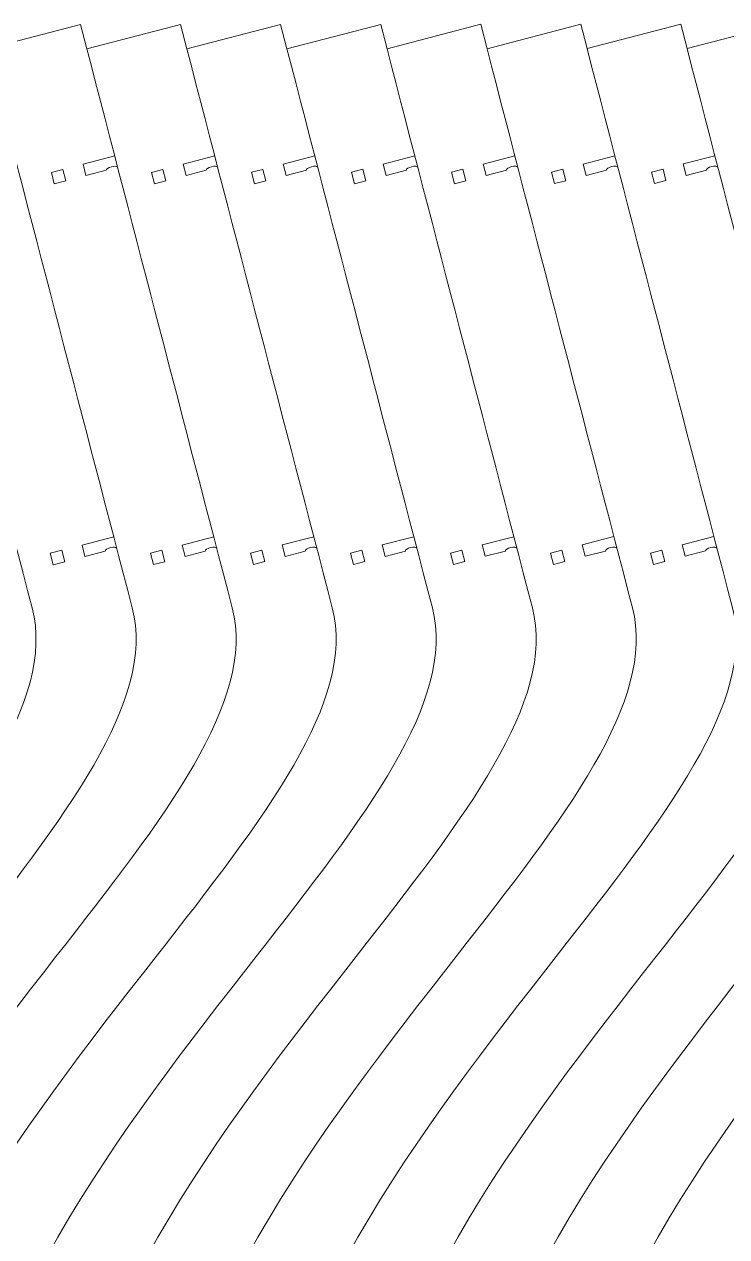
# Model space of a CAD drawing. Header units: millimetres. Extents: x -719 to 719, y -716 to 718.
# Drawn here: x -193.2 to -6.5, y 395.3 to 717.6 of the extents above; entities that cross this region are included whole.
import ezdxf

# ---------------------------------------------------------------- set-up
doc = ezdxf.new("R2010")
doc.units = ezdxf.units.MM
doc.header["$MEASUREMENT"] = 0
doc.layers.add('Layer 1', color=7, linetype='Continuous')

msp = doc.modelspace()

# ---------------------------------------------------------------- linework, layer by layer
at = {"layer": 'Layer 1', "color": 250, "lineweight": 9}
for points in [[(-178.221, 717.5523), (-178.221, 717.5523), (-203.1317, 711.0691), (-203.1317, 711.0691)], [(-176.5428, 711.076), (-176.5428, 711.076), (-178.221, 717.5523), (-178.221, 717.5523)], [(-151.6312, 717.5593), (-151.6312, 717.5593), (-176.5428, 711.076), (-176.5428, 711.076)], [(-149.953, 711.083), (-149.953, 711.083), (-151.6312, 717.5601), (-151.6312, 717.5601)], [(-125.0414, 717.5662), (-125.0414, 717.5662), (-149.953, 711.083), (-149.953, 711.083)], [(-123.3631, 711.0899), (-123.3631, 711.0899), (-125.0414, 717.5671), (-125.0414, 717.5671)], [(-98.4516, 717.5732), (-98.4516, 717.5732), (-123.3631, 711.0899), (-123.3631, 711.0899)], [(-96.7733, 711.0969), (-96.7733, 711.0969), (-98.4524, 717.574), (-98.4524, 717.574)], [(-71.8626, 717.581), (-71.8626, 717.581), (-96.7733, 711.0969), (-96.7733, 711.0969)], [(-70.1835, 711.1039), (-70.1835, 711.1039), (-71.8626, 717.581), (-71.8626, 717.581)], [(-45.2728, 717.588), (-45.2728, 717.588), (-70.1835, 711.1039), (-70.1835, 711.1039)], [(-43.5937, 711.1108), (-43.5937, 711.1108), (-45.2728, 717.588), (-45.2728, 717.588)], [(-18.683, 717.5949), (-18.683, 717.5949), (-43.5937, 711.1108), (-43.5937, 711.1108)], [(-17.0039, 711.1186), (-17.0039, 711.1186), (-18.683, 717.5949), (-18.683, 717.5949)], [(7.9068, 717.6019), (7.9068, 717.6019), (-17.0039, 711.1186), (-17.0039, 711.1186)], [(-176.7777, 677.3827), (-176.7777, 677.3827), (-171.3898, 678.7851), (-171.3898, 678.7851)], [(-150.1879, 677.3905), (-150.1879, 677.3905), (-144.7999, 678.7929), (-144.7999, 678.7929)], [(-123.598, 677.3974), (-123.598, 677.3974), (-118.2101, 678.7999), (-118.2101, 678.7999)], [(-97.0091, 677.4044), (-97.0091, 677.4044), (-91.6203, 678.8068), (-91.6203, 678.8068)], [(-70.4193, 677.4114), (-70.4193, 677.4114), (-65.0305, 678.8138), (-65.0305, 678.8138)], [(-43.8295, 677.4183), (-43.8295, 677.4183), (-38.4407, 678.8208), (-38.4407, 678.8208)], [(-17.2397, 677.4253), (-17.2397, 677.4253), (-11.8509, 678.8286), (-11.8509, 678.8286)], [(-177.0482, 576.1234), (-177.0482, 576.1234), (-171.6595, 577.5258), (-171.6595, 577.5258)], [(-150.4584, 576.1303), (-150.4584, 576.1303), (-145.0696, 577.5328), (-145.0696, 577.5328)], [(-123.8686, 576.1373), (-123.8686, 576.1373), (-118.4807, 577.5397), (-118.4807, 577.5397)], [(-97.2788, 576.1442), (-97.2788, 576.1442), (-91.8909, 577.5467), (-91.8909, 577.5467)], [(-70.689, 576.1512), (-70.689, 576.1512), (-65.3011, 577.5545), (-65.3011, 577.5545)], [(-44.1, 576.159), (-44.1, 576.159), (-38.7113, 577.5615), (-38.7113, 577.5615)], [(-17.5102, 576.166), (-17.5102, 576.166), (-12.1215, 577.5684), (-12.1215, 577.5684)]]:
    msp.add_open_spline(points, degree=3, dxfattribs=at)
for points, knots in [([(-187.5622, 74.765), (-404.1426, 257.1013), (-309.2743, 378.455), (-237.9326, 469.7154), (-237.9326, 469.7154), (-237.9326, 469.7154), (-237.9326, 469.7154), (-237.9326, 469.7154), (-237.9326, 469.7154), (-209.1634, 506.5155), (-184.679, 537.8364), (-191.0761, 562.4156), (-191.0761, 562.4156), (-191.0761, 562.4156), (-191.0761, 562.4156), (-191.0761, 562.4156), (-191.0761, 562.4156), (-203.9765, 611.9595), (-216.8829, 661.5017), (-229.7215, 711.0621)], [0, 0, 0, 0, 0.16666667, 0.16666667, 0.16666667, 0.16666667, 0.33333333, 0.33333333, 0.33333333, 0.33333333, 0.5, 0.5, 0.5, 0.5, 0.66666667, 0.66666667, 0.66666667, 0.66666667, 1, 1, 1, 1]), ([(-160.9724, 74.7719), (-377.5528, 257.1083), (-282.6845, 378.462), (-211.3428, 469.7224), (-211.3428, 469.7224), (-211.3428, 469.7224), (-211.3428, 469.7224), (-211.3428, 469.7224), (-211.3428, 469.7224), (-182.5736, 506.5225), (-158.0892, 537.8434), (-164.4872, 562.4226), (-164.4872, 562.4226), (-164.4872, 562.4226), (-164.4872, 562.4226), (-164.4872, 562.4226), (-164.4872, 562.4226), (-177.3867, 611.9665), (-190.2931, 661.5095), (-203.1317, 711.0691)], [0, 0, 0, 0, 0.16666667, 0.16666667, 0.16666667, 0.16666667, 0.33333333, 0.33333333, 0.33333333, 0.33333333, 0.5, 0.5, 0.5, 0.5, 0.66666667, 0.66666667, 0.66666667, 0.66666667, 1, 1, 1, 1]), ([(-134.3826, 74.7798), (-350.963, 257.1152), (-256.0947, 378.4689), (-184.753, 469.7293), (-184.753, 469.7293), (-184.753, 469.7293), (-184.753, 469.7293), (-184.753, 469.7293), (-184.753, 469.7293), (-155.9847, 506.5294), (-131.4994, 537.8503), (-137.8974, 562.4304), (-137.8974, 562.4304), (-137.8974, 562.4304), (-137.8974, 562.4304), (-137.8974, 562.4304), (-137.8974, 562.4304), (-150.7977, 611.9734), (-163.7042, 661.5165), (-176.5428, 711.076)], [0, 0, 0, 0, 0.16666667, 0.16666667, 0.16666667, 0.16666667, 0.33333333, 0.33333333, 0.33333333, 0.33333333, 0.5, 0.5, 0.5, 0.5, 0.66666667, 0.66666667, 0.66666667, 0.66666667, 1, 1, 1, 1]), ([(-107.7927, 74.7867), (-324.3732, 257.1222), (-229.5058, 378.4768), (-158.1631, 469.7363), (-158.1631, 469.7363), (-158.1631, 469.7363), (-158.1631, 469.7363), (-158.1631, 469.7363), (-158.1631, 469.7363), (-129.3949, 506.5373), (-104.9096, 537.8573), (-111.3075, 562.4374), (-111.3075, 562.4374), (-111.3075, 562.4374), (-111.3075, 562.4374), (-111.3075, 562.4374), (-111.3075, 562.4374), (-124.2079, 611.9804), (-137.1144, 661.5234), (-149.953, 711.083)], [0, 0, 0, 0, 0.16666667, 0.16666667, 0.16666667, 0.16666667, 0.33333333, 0.33333333, 0.33333333, 0.33333333, 0.5, 0.5, 0.5, 0.5, 0.66666667, 0.66666667, 0.66666667, 0.66666667, 1, 1, 1, 1]), ([(-81.2029, 74.7937), (-297.7834, 257.1292), (-202.9159, 378.4837), (-131.5733, 469.7432), (-131.5733, 469.7432), (-131.5733, 469.7432), (-131.5733, 469.7432), (-131.5733, 469.7432), (-131.5733, 469.7432), (-102.805, 506.5442), (-78.3198, 537.8651), (-84.7177, 562.4443), (-84.7177, 562.4443), (-84.7177, 562.4443), (-84.7177, 562.4443), (-84.7177, 562.4443), (-84.7177, 562.4443), (-97.6181, 611.9882), (-110.5245, 661.5304), (-123.3631, 711.0899)], [0, 0, 0, 0, 0.16666667, 0.16666667, 0.16666667, 0.16666667, 0.33333333, 0.33333333, 0.33333333, 0.33333333, 0.5, 0.5, 0.5, 0.5, 0.66666667, 0.66666667, 0.66666667, 0.66666667, 1, 1, 1, 1]), ([(-54.6131, 74.8007), (-271.1936, 257.137), (-176.3261, 378.4907), (-104.9835, 469.7502), (-104.9835, 469.7502), (-104.9835, 469.7502), (-104.9835, 469.7502), (-104.9835, 469.7502), (-104.9835, 469.7502), (-76.2152, 506.5512), (-51.7308, 537.8721), (-58.1279, 562.4513), (-58.1279, 562.4513), (-58.1279, 562.4513), (-58.1279, 562.4513), (-58.1279, 562.4513), (-58.1279, 562.4513), (-71.0283, 611.9952), (-83.9347, 661.5373), (-96.7733, 711.0969)], [0, 0, 0, 0, 0.16666667, 0.16666667, 0.16666667, 0.16666667, 0.33333333, 0.33333333, 0.33333333, 0.33333333, 0.5, 0.5, 0.5, 0.5, 0.66666667, 0.66666667, 0.66666667, 0.66666667, 1, 1, 1, 1]), ([(-28.0233, 74.8076), (-244.6046, 257.144), (-149.7363, 378.4976), (-78.3946, 469.758), (-78.3946, 469.758), (-78.3946, 469.758), (-78.3946, 469.758), (-78.3946, 469.758), (-78.3946, 469.758), (-49.6254, 506.5582), (-25.141, 537.879), (-31.5381, 562.4591), (-31.5381, 562.4591), (-31.5381, 562.4591), (-31.5381, 562.4591), (-31.5381, 562.4591), (-31.5381, 562.4591), (-44.4385, 612.0022), (-57.3449, 661.5452), (-70.1835, 711.1047)], [0, 0, 0, 0, 0.16666667, 0.16666667, 0.16666667, 0.16666667, 0.33333333, 0.33333333, 0.33333333, 0.33333333, 0.5, 0.5, 0.5, 0.5, 0.66666667, 0.66666667, 0.66666667, 0.66666667, 1, 1, 1, 1]), ([(-1.4344, 74.8154), (-218.0148, 257.1509), (-123.1465, 378.5046), (-51.8048, 469.765), (-51.8048, 469.765), (-51.8048, 469.765), (-51.8048, 469.765), (-51.8048, 469.765), (-51.8048, 469.765), (-23.0356, 506.5651), (1.4488, 537.886), (-4.9483, 562.4661), (-4.9483, 562.4661), (-4.9483, 562.4661), (-4.9483, 562.4661), (-4.9483, 562.4661), (-4.9483, 562.4661), (-17.8487, 612.0091), (-30.7551, 661.5521), (-43.5937, 711.1117)], [0, 0, 0, 0, 0.16666667, 0.16666667, 0.16666667, 0.16666667, 0.33333333, 0.33333333, 0.33333333, 0.33333333, 0.5, 0.5, 0.5, 0.5, 0.66666667, 0.66666667, 0.66666667, 0.66666667, 1, 1, 1, 1]), ([(25.1554, 74.8224), (-191.425, 257.1579), (-96.5567, 378.5116), (-25.215, 469.7719), (-25.215, 469.7719), (-25.215, 469.7719), (-25.215, 469.7719), (-25.215, 469.7719), (-25.215, 469.7719), (3.5542, 506.5729), (28.0386, 537.8929), (21.6415, 562.4731), (21.6415, 562.4731), (21.6415, 562.4731), (21.6415, 562.4731), (21.6415, 562.4731), (21.6415, 562.4731), (8.7403, 612.0161), (-4.1653, 661.5591), (-17.0039, 711.1186)], [0, 0, 0, 0, 0.16666667, 0.16666667, 0.16666667, 0.16666667, 0.33333333, 0.33333333, 0.33333333, 0.33333333, 0.5, 0.5, 0.5, 0.5, 0.66666667, 0.66666667, 0.66666667, 0.66666667, 1, 1, 1, 1]), ([(51.7453, 74.8294), (-164.8352, 257.1648), (-69.9669, 378.5194), (1.3749, 469.7789), (1.3749, 469.7789), (1.3749, 469.7789), (1.3749, 469.7789), (1.3749, 469.7789), (1.3749, 469.7789), (30.144, 506.5799), (54.6284, 537.8999), (48.2305, 562.48), (48.2305, 562.48), (48.2305, 562.48), (48.2305, 562.48), (48.2305, 562.48), (48.2305, 562.48), (35.3301, 612.0239), (22.4245, 661.5661), (9.5851, 711.1256)], [0, 0, 0, 0, 0.16666667, 0.16666667, 0.16666667, 0.16666667, 0.33333333, 0.33333333, 0.33333333, 0.33333333, 0.5, 0.5, 0.5, 0.5, 0.66666667, 0.66666667, 0.66666667, 0.66666667, 1, 1, 1, 1]), ([(78.3351, 74.8363), (-138.2454, 257.1727), (-43.3771, 378.5264), (27.9647, 469.7859), (27.9647, 469.7859), (27.9647, 469.7859), (27.9647, 469.7859), (27.9647, 469.7859), (27.9647, 469.7859), (56.733, 506.5869), (81.2182, 537.9077), (74.8203, 562.487), (74.8203, 562.487), (74.8203, 562.487), (74.8203, 562.487), (74.8203, 562.487), (74.8203, 562.487), (61.9199, 612.0309), (49.0135, 661.573), (36.1749, 711.1326)], [0, 0, 0, 0, 0.16666667, 0.16666667, 0.16666667, 0.16666667, 0.33333333, 0.33333333, 0.33333333, 0.33333333, 0.5, 0.5, 0.5, 0.5, 0.66666667, 0.66666667, 0.66666667, 0.66666667, 1, 1, 1, 1]), ([(104.9249, 74.8433), (-111.6555, 257.1796), (-16.7881, 378.5333), (54.5545, 469.7937), (54.5545, 469.7937), (54.5545, 469.7937), (54.5545, 469.7937), (54.5545, 469.7937), (54.5545, 469.7937), (83.3228, 506.5938), (107.8081, 537.9147), (101.4101, 562.4939), (101.4101, 562.4939), (101.4101, 562.4939), (101.4101, 562.4939), (101.4101, 562.4939), (101.4101, 562.4939), (88.5097, 612.0378), (75.6033, 661.5808), (62.7647, 711.1404)], [0, 0, 0, 0, 0.16666667, 0.16666667, 0.16666667, 0.16666667, 0.33333333, 0.33333333, 0.33333333, 0.33333333, 0.5, 0.5, 0.5, 0.5, 0.66666667, 0.66666667, 0.66666667, 0.66666667, 1, 1, 1, 1]), ([(131.5147, 74.8502), (-85.0657, 257.1866), (9.8017, 378.5403), (81.1443, 469.8007), (81.1443, 469.8007), (81.1443, 469.8007), (81.1443, 469.8007), (81.1443, 469.8007), (81.1443, 469.8007), (109.9126, 506.6008), (134.3979, 537.9217), (127.9999, 562.5018), (127.9999, 562.5018), (127.9999, 562.5018), (127.9999, 562.5018), (127.9999, 562.5018), (127.9999, 562.5018), (115.0995, 612.0448), (102.1931, 661.5878), (89.3545, 711.1474)], [0, 0, 0, 0, 0.16666667, 0.16666667, 0.16666667, 0.16666667, 0.33333333, 0.33333333, 0.33333333, 0.33333333, 0.5, 0.5, 0.5, 0.5, 0.66666667, 0.66666667, 0.66666667, 0.66666667, 1, 1, 1, 1]), ([(158.1045, 74.8581), (-58.4768, 257.1935), (36.3915, 378.5481), (107.7341, 469.8076), (107.7341, 469.8076), (107.7341, 469.8076), (107.7341, 469.8076), (107.7341, 469.8076), (107.7341, 469.8076), (136.5024, 506.6077), (160.9868, 537.9286), (154.5897, 562.5087), (154.5897, 562.5087), (154.5897, 562.5087), (154.5897, 562.5087), (154.5897, 562.5087), (154.5897, 562.5087), (141.6893, 612.0517), (128.7829, 661.5948), (115.9443, 711.1543)], [0, 0, 0, 0, 0.16666667, 0.16666667, 0.16666667, 0.16666667, 0.33333333, 0.33333333, 0.33333333, 0.33333333, 0.5, 0.5, 0.5, 0.5, 0.66666667, 0.66666667, 0.66666667, 0.66666667, 1, 1, 1, 1]), ([(184.6943, 74.865), (-31.887, 257.2005), (62.9813, 378.5551), (134.3231, 469.8146), (134.3231, 469.8146), (134.3231, 469.8146), (134.3231, 469.8146), (134.3231, 469.8146), (134.3231, 469.8146), (163.0922, 506.6156), (187.5766, 537.9356), (181.1795, 562.5157), (181.1795, 562.5157), (181.1795, 562.5157), (181.1795, 562.5157), (181.1795, 562.5157), (181.1795, 562.5157), (168.2792, 612.0587), (155.3727, 661.6017), (142.5341, 711.1613)], [0, 0, 0, 0, 0.16666667, 0.16666667, 0.16666667, 0.16666667, 0.33333333, 0.33333333, 0.33333333, 0.33333333, 0.5, 0.5, 0.5, 0.5, 0.66666667, 0.66666667, 0.66666667, 0.66666667, 1, 1, 1, 1]), ([(-169.1469, 682.6053), (-169.1469, 682.6053), (-177.5668, 680.4137), (-177.5668, 680.4137), (-177.5668, 680.4137), (-177.5668, 680.4137), (-177.5668, 680.4137), (-177.5668, 680.4137), (-177.5668, 680.4137), (-177.5668, 680.4137), (-176.7777, 677.3827), (-176.7777, 677.3827)], [0, 0, 0, 0, 0.25, 0.25, 0.25, 0.25, 0.5, 0.5, 0.5, 0.5, 1, 1, 1, 1]), ([(-142.5571, 682.6122), (-142.5571, 682.6122), (-150.9769, 680.4207), (-150.9769, 680.4207), (-150.9769, 680.4207), (-150.9769, 680.4207), (-150.9769, 680.4207), (-150.9769, 680.4207), (-150.9769, 680.4207), (-150.9769, 680.4207), (-150.1879, 677.3905), (-150.1879, 677.3905)], [0, 0, 0, 0, 0.25, 0.25, 0.25, 0.25, 0.5, 0.5, 0.5, 0.5, 1, 1, 1, 1]), ([(-115.9681, 682.6201), (-115.9681, 682.6201), (-124.3871, 680.4285), (-124.3871, 680.4285), (-124.3871, 680.4285), (-124.3871, 680.4285), (-124.3871, 680.4285), (-124.3871, 680.4285), (-124.3871, 680.4285), (-124.3871, 680.4285), (-123.598, 677.3974), (-123.598, 677.3974)], [0, 0, 0, 0, 0.25, 0.25, 0.25, 0.25, 0.5, 0.5, 0.5, 0.5, 1, 1, 1, 1]), ([(-89.3783, 682.627), (-89.3783, 682.627), (-97.7973, 680.4355), (-97.7973, 680.4355), (-97.7973, 680.4355), (-97.7973, 680.4355), (-97.7973, 680.4355), (-97.7973, 680.4355), (-97.7973, 680.4355), (-97.7973, 680.4355), (-97.0091, 677.4044), (-97.0091, 677.4044)], [0, 0, 0, 0, 0.25, 0.25, 0.25, 0.25, 0.5, 0.5, 0.5, 0.5, 1, 1, 1, 1]), ([(-62.7885, 682.634), (-62.7885, 682.634), (-71.2075, 680.4424), (-71.2075, 680.4424), (-71.2075, 680.4424), (-71.2075, 680.4424), (-71.2075, 680.4424), (-71.2075, 680.4424), (-71.2075, 680.4424), (-71.2075, 680.4424), (-70.4193, 677.4114), (-70.4193, 677.4114)], [0, 0, 0, 0, 0.25, 0.25, 0.25, 0.25, 0.5, 0.5, 0.5, 0.5, 1, 1, 1, 1]), ([(-36.1987, 682.6409), (-36.1987, 682.6409), (-44.6186, 680.4494), (-44.6186, 680.4494), (-44.6186, 680.4494), (-44.6186, 680.4494), (-44.6186, 680.4494), (-44.6186, 680.4494), (-44.6186, 680.4494), (-44.6186, 680.4494), (-43.8295, 677.4183), (-43.8295, 677.4183)], [0, 0, 0, 0, 0.25, 0.25, 0.25, 0.25, 0.5, 0.5, 0.5, 0.5, 1, 1, 1, 1]), ([(-9.6089, 682.6479), (-9.6089, 682.6479), (-18.0288, 680.4564), (-18.0288, 680.4564), (-18.0288, 680.4564), (-18.0288, 680.4564), (-18.0288, 680.4564), (-18.0288, 680.4564), (-18.0288, 680.4564), (-18.0288, 680.4564), (-17.2397, 677.4253), (-17.2397, 677.4253)], [0, 0, 0, 0, 0.25, 0.25, 0.25, 0.25, 0.5, 0.5, 0.5, 0.5, 1, 1, 1, 1]), ([(-182.9555, 679.0113), (-182.9555, 679.0113), (-185.9866, 678.2222), (-185.9866, 678.2222), (-185.9866, 678.2222), (-185.9866, 678.2222), (-185.9866, 678.2222), (-185.9866, 678.2222), (-185.9866, 678.2222), (-185.9866, 678.2222), (-185.1975, 675.192), (-185.1975, 675.192), (-185.1975, 675.192), (-185.1975, 675.192), (-185.1975, 675.192), (-185.1975, 675.192), (-185.1975, 675.192), (-185.1975, 675.192), (-182.1664, 675.9802), (-182.1664, 675.9802), (-182.1664, 675.9802), (-182.1664, 675.9802), (-182.1664, 675.9802), (-182.1664, 675.9802), (-182.1664, 675.9802), (-182.1664, 675.9802), (-182.9555, 679.0113), (-182.9555, 679.0113)], [0, 0, 0, 0, 0.125, 0.125, 0.125, 0.125, 0.25, 0.25, 0.25, 0.25, 0.375, 0.375, 0.375, 0.375, 0.5, 0.5, 0.5, 0.5, 0.625, 0.625, 0.625, 0.625, 0.75, 0.75, 0.75, 0.75, 1, 1, 1, 1]), ([(-171.3898, 678.7851), (-171.4663, 679.0809), (-170.8469, 679.5002), (-170.0134, 679.7177), (-170.0134, 679.7177), (-170.0134, 679.7177), (-170.0134, 679.7177), (-170.0134, 679.7177), (-170.0134, 679.7177), (-170.0134, 679.7177), (-170.0134, 679.7177), (-170.0134, 679.7177), (-170.0134, 679.7177), (-170.0134, 679.7177), (-170.0134, 679.7177), (-170.0134, 679.7177), (-170.0134, 679.7177), (-169.18, 679.9344), (-168.4352, 679.87), (-168.3587, 679.5742), (-168.3587, 679.5742), (-168.3587, 679.5742), (-168.3587, 679.5742), (-168.3587, 679.5742), (-168.3587, 679.5742), (-168.3587, 679.5742), (-168.3587, 679.5742), (-168.3587, 679.5742)], [0, 0, 0, 0, 0.125, 0.125, 0.125, 0.125, 0.25, 0.25, 0.25, 0.25, 0.375, 0.375, 0.375, 0.375, 0.5, 0.5, 0.5, 0.5, 0.625, 0.625, 0.625, 0.625, 0.75, 0.75, 0.75, 0.75, 1, 1, 1, 1]), ([(-156.3657, 679.0183), (-156.3657, 679.0183), (-159.3968, 678.23), (-159.3968, 678.23), (-159.3968, 678.23), (-159.3968, 678.23), (-159.3968, 678.23), (-159.3968, 678.23), (-159.3968, 678.23), (-159.3968, 678.23), (-158.6077, 675.199), (-158.6077, 675.199), (-158.6077, 675.199), (-158.6077, 675.199), (-158.6077, 675.199), (-158.6077, 675.199), (-158.6077, 675.199), (-158.6077, 675.199), (-155.5766, 675.9872), (-155.5766, 675.9872), (-155.5766, 675.9872), (-155.5766, 675.9872), (-155.5766, 675.9872), (-155.5766, 675.9872), (-155.5766, 675.9872), (-155.5766, 675.9872), (-156.3657, 679.0183), (-156.3657, 679.0183)], [0, 0, 0, 0, 0.125, 0.125, 0.125, 0.125, 0.25, 0.25, 0.25, 0.25, 0.375, 0.375, 0.375, 0.375, 0.5, 0.5, 0.5, 0.5, 0.625, 0.625, 0.625, 0.625, 0.75, 0.75, 0.75, 0.75, 1, 1, 1, 1]), ([(-144.7999, 678.7929), (-144.8765, 679.0879), (-144.2579, 679.5072), (-143.4245, 679.7247), (-143.4245, 679.7247), (-143.4245, 679.7247), (-143.4245, 679.7247), (-143.4245, 679.7247), (-143.4245, 679.7247), (-143.4245, 679.7247), (-143.4245, 679.7247), (-143.4245, 679.7247), (-143.4245, 679.7247), (-143.4245, 679.7247), (-143.4245, 679.7247), (-143.4245, 679.7247), (-143.4245, 679.7247), (-142.5901, 679.9413), (-141.8454, 679.8769), (-141.7689, 679.5811), (-141.7689, 679.5811), (-141.7689, 679.5811), (-141.7689, 679.5811), (-141.7689, 679.5811), (-141.7689, 679.5811), (-141.7689, 679.5811), (-141.7689, 679.5811), (-141.7689, 679.5811)], [0, 0, 0, 0, 0.125, 0.125, 0.125, 0.125, 0.25, 0.25, 0.25, 0.25, 0.375, 0.375, 0.375, 0.375, 0.5, 0.5, 0.5, 0.5, 0.625, 0.625, 0.625, 0.625, 0.75, 0.75, 0.75, 0.75, 1, 1, 1, 1]), ([(-129.7759, 679.0261), (-129.7759, 679.0261), (-132.807, 678.237), (-132.807, 678.237), (-132.807, 678.237), (-132.807, 678.237), (-132.807, 678.237), (-132.807, 678.237), (-132.807, 678.237), (-132.807, 678.237), (-132.0179, 675.2059), (-132.0179, 675.2059), (-132.0179, 675.2059), (-132.0179, 675.2059), (-132.0179, 675.2059), (-132.0179, 675.2059), (-132.0179, 675.2059), (-132.0179, 675.2059), (-128.9868, 675.995), (-128.9868, 675.995), (-128.9868, 675.995), (-128.9868, 675.995), (-128.9868, 675.995), (-128.9868, 675.995), (-128.9868, 675.995), (-128.9868, 675.995), (-129.7759, 679.0261), (-129.7759, 679.0261)], [0, 0, 0, 0, 0.125, 0.125, 0.125, 0.125, 0.25, 0.25, 0.25, 0.25, 0.375, 0.375, 0.375, 0.375, 0.5, 0.5, 0.5, 0.5, 0.625, 0.625, 0.625, 0.625, 0.75, 0.75, 0.75, 0.75, 1, 1, 1, 1]), ([(-118.2101, 678.7999), (-118.2867, 679.0948), (-117.6681, 679.515), (-116.8347, 679.7317), (-116.8347, 679.7317), (-116.8347, 679.7317), (-116.8347, 679.7317), (-116.8347, 679.7317), (-116.8347, 679.7317), (-116.8347, 679.7317), (-116.8347, 679.7317), (-116.8347, 679.7317), (-116.8347, 679.7317), (-116.8347, 679.7317), (-116.8347, 679.7317), (-116.8347, 679.7317), (-116.8347, 679.7317), (-116.0003, 679.9483), (-115.2556, 679.8839), (-115.179, 679.589), (-115.179, 679.589), (-115.179, 679.589), (-115.179, 679.589), (-115.179, 679.589), (-115.179, 679.589), (-115.179, 679.589), (-115.179, 679.589), (-115.179, 679.589)], [0, 0, 0, 0, 0.125, 0.125, 0.125, 0.125, 0.25, 0.25, 0.25, 0.25, 0.375, 0.375, 0.375, 0.375, 0.5, 0.5, 0.5, 0.5, 0.625, 0.625, 0.625, 0.625, 0.75, 0.75, 0.75, 0.75, 1, 1, 1, 1]), ([(-103.1861, 679.033), (-103.1861, 679.033), (-106.2172, 678.244), (-106.2172, 678.244), (-106.2172, 678.244), (-106.2172, 678.244), (-106.2172, 678.244), (-106.2172, 678.244), (-106.2172, 678.244), (-106.2172, 678.244), (-105.4281, 675.2129), (-105.4281, 675.2129), (-105.4281, 675.2129), (-105.4281, 675.2129), (-105.4281, 675.2129), (-105.4281, 675.2129), (-105.4281, 675.2129), (-105.4281, 675.2129), (-102.397, 676.002), (-102.397, 676.002), (-102.397, 676.002), (-102.397, 676.002), (-102.397, 676.002), (-102.397, 676.002), (-102.397, 676.002), (-102.397, 676.002), (-103.1861, 679.033), (-103.1861, 679.033)], [0, 0, 0, 0, 0.125, 0.125, 0.125, 0.125, 0.25, 0.25, 0.25, 0.25, 0.375, 0.375, 0.375, 0.375, 0.5, 0.5, 0.5, 0.5, 0.625, 0.625, 0.625, 0.625, 0.75, 0.75, 0.75, 0.75, 1, 1, 1, 1]), ([(-91.6203, 678.8068), (-91.6969, 679.1026), (-91.0783, 679.522), (-90.2448, 679.7386), (-90.2448, 679.7386), (-90.2448, 679.7386), (-90.2448, 679.7386), (-90.2448, 679.7386), (-90.2448, 679.7386), (-90.2448, 679.7386), (-90.2448, 679.7386), (-90.2448, 679.7386), (-90.2448, 679.7386), (-90.2448, 679.7386), (-90.2448, 679.7386), (-90.2448, 679.7386), (-90.2448, 679.7386), (-89.4114, 679.9552), (-88.6658, 679.8909), (-88.5892, 679.5959), (-88.5892, 679.5959), (-88.5892, 679.5959), (-88.5892, 679.5959), (-88.5892, 679.5959), (-88.5892, 679.5959), (-88.5892, 679.5959), (-88.5892, 679.5959), (-88.5892, 679.5959)], [0, 0, 0, 0, 0.125, 0.125, 0.125, 0.125, 0.25, 0.25, 0.25, 0.25, 0.375, 0.375, 0.375, 0.375, 0.5, 0.5, 0.5, 0.5, 0.625, 0.625, 0.625, 0.625, 0.75, 0.75, 0.75, 0.75, 1, 1, 1, 1]), ([(-76.5963, 679.04), (-76.5963, 679.04), (-79.6274, 678.2509), (-79.6274, 678.2509), (-79.6274, 678.2509), (-79.6274, 678.2509), (-79.6274, 678.2509), (-79.6274, 678.2509), (-79.6274, 678.2509), (-79.6274, 678.2509), (-78.8383, 675.2198), (-78.8383, 675.2198), (-78.8383, 675.2198), (-78.8383, 675.2198), (-78.8383, 675.2198), (-78.8383, 675.2198), (-78.8383, 675.2198), (-78.8383, 675.2198), (-75.8072, 676.0089), (-75.8072, 676.0089), (-75.8072, 676.0089), (-75.8072, 676.0089), (-75.8072, 676.0089), (-75.8072, 676.0089), (-75.8072, 676.0089), (-75.8072, 676.0089), (-76.5963, 679.04), (-76.5963, 679.04)], [0, 0, 0, 0, 0.125, 0.125, 0.125, 0.125, 0.25, 0.25, 0.25, 0.25, 0.375, 0.375, 0.375, 0.375, 0.5, 0.5, 0.5, 0.5, 0.625, 0.625, 0.625, 0.625, 0.75, 0.75, 0.75, 0.75, 1, 1, 1, 1]), ([(-65.0305, 678.8138), (-65.1071, 679.1096), (-64.4885, 679.5289), (-63.655, 679.7456), (-63.655, 679.7456), (-63.655, 679.7456), (-63.655, 679.7456), (-63.655, 679.7456), (-63.655, 679.7456), (-63.655, 679.7456), (-63.655, 679.7456), (-63.655, 679.7456), (-63.655, 679.7456), (-63.655, 679.7456), (-63.655, 679.7456), (-63.655, 679.7456), (-63.655, 679.7456), (-62.8216, 679.9631), (-62.076, 679.8987), (-61.9994, 679.6029), (-61.9994, 679.6029), (-61.9994, 679.6029), (-61.9994, 679.6029), (-61.9994, 679.6029), (-61.9994, 679.6029), (-61.9994, 679.6029), (-61.9994, 679.6029), (-61.9994, 679.6029)], [0, 0, 0, 0, 0.125, 0.125, 0.125, 0.125, 0.25, 0.25, 0.25, 0.25, 0.375, 0.375, 0.375, 0.375, 0.5, 0.5, 0.5, 0.5, 0.625, 0.625, 0.625, 0.625, 0.75, 0.75, 0.75, 0.75, 1, 1, 1, 1]), ([(-50.0065, 679.047), (-50.0065, 679.047), (-53.0376, 678.2579), (-53.0376, 678.2579), (-53.0376, 678.2579), (-53.0376, 678.2579), (-53.0376, 678.2579), (-53.0376, 678.2579), (-53.0376, 678.2579), (-53.0376, 678.2579), (-52.2485, 675.2268), (-52.2485, 675.2268), (-52.2485, 675.2268), (-52.2485, 675.2268), (-52.2485, 675.2268), (-52.2485, 675.2268), (-52.2485, 675.2268), (-52.2485, 675.2268), (-49.2174, 676.0159), (-49.2174, 676.0159), (-49.2174, 676.0159), (-49.2174, 676.0159), (-49.2174, 676.0159), (-49.2174, 676.0159), (-49.2174, 676.0159), (-49.2174, 676.0159), (-50.0065, 679.047), (-50.0065, 679.047)], [0, 0, 0, 0, 0.125, 0.125, 0.125, 0.125, 0.25, 0.25, 0.25, 0.25, 0.375, 0.375, 0.375, 0.375, 0.5, 0.5, 0.5, 0.5, 0.625, 0.625, 0.625, 0.625, 0.75, 0.75, 0.75, 0.75, 1, 1, 1, 1]), ([(-38.4407, 678.8208), (-38.5173, 679.1166), (-37.8987, 679.5359), (-37.0652, 679.7525), (-37.0652, 679.7525), (-37.0652, 679.7525), (-37.0652, 679.7525), (-37.0652, 679.7525), (-37.0652, 679.7525), (-37.0652, 679.7525), (-37.0652, 679.7525), (-37.0652, 679.7525), (-37.0652, 679.7525), (-37.0652, 679.7525), (-37.0652, 679.7525), (-37.0652, 679.7525), (-37.0652, 679.7525), (-36.2318, 679.97), (-35.487, 679.9057), (-35.4096, 679.6099), (-35.4096, 679.6099), (-35.4096, 679.6099), (-35.4096, 679.6099), (-35.4096, 679.6099), (-35.4096, 679.6099), (-35.4096, 679.6099), (-35.4096, 679.6099), (-35.4096, 679.6099)], [0, 0, 0, 0, 0.125, 0.125, 0.125, 0.125, 0.25, 0.25, 0.25, 0.25, 0.375, 0.375, 0.375, 0.375, 0.5, 0.5, 0.5, 0.5, 0.625, 0.625, 0.625, 0.625, 0.75, 0.75, 0.75, 0.75, 1, 1, 1, 1]), ([(-23.4167, 679.0539), (-23.4167, 679.0539), (-26.4477, 678.2657), (-26.4477, 678.2657), (-26.4477, 678.2657), (-26.4477, 678.2657), (-26.4477, 678.2657), (-26.4477, 678.2657), (-26.4477, 678.2657), (-26.4477, 678.2657), (-25.6595, 675.2346), (-25.6595, 675.2346), (-25.6595, 675.2346), (-25.6595, 675.2346), (-25.6595, 675.2346), (-25.6595, 675.2346), (-25.6595, 675.2346), (-25.6595, 675.2346), (-22.6284, 676.0228), (-22.6284, 676.0228), (-22.6284, 676.0228), (-22.6284, 676.0228), (-22.6284, 676.0228), (-22.6284, 676.0228), (-22.6284, 676.0228), (-22.6284, 676.0228), (-23.4167, 679.0539), (-23.4167, 679.0539)], [0, 0, 0, 0, 0.125, 0.125, 0.125, 0.125, 0.25, 0.25, 0.25, 0.25, 0.375, 0.375, 0.375, 0.375, 0.5, 0.5, 0.5, 0.5, 0.625, 0.625, 0.625, 0.625, 0.75, 0.75, 0.75, 0.75, 1, 1, 1, 1]), ([(-11.8509, 678.8286), (-11.9283, 679.1235), (-11.3089, 679.5429), (-10.4754, 679.7604), (-10.4754, 679.7604), (-10.4754, 679.7604), (-10.4754, 679.7604), (-10.4754, 679.7604), (-10.4754, 679.7604), (-10.4754, 679.7604), (-10.4754, 679.7604), (-10.4754, 679.7604), (-10.4754, 679.7604), (-10.4754, 679.7604), (-10.4754, 679.7604), (-10.4754, 679.7604), (-10.4754, 679.7604), (-9.642, 679.977), (-8.8972, 679.9126), (-8.8198, 679.6168), (-8.8198, 679.6168), (-8.8198, 679.6168), (-8.8198, 679.6168), (-8.8198, 679.6168), (-8.8198, 679.6168), (-8.8198, 679.6168), (-8.8198, 679.6168), (-8.8198, 679.6168)], [0, 0, 0, 0, 0.125, 0.125, 0.125, 0.125, 0.25, 0.25, 0.25, 0.25, 0.375, 0.375, 0.375, 0.375, 0.5, 0.5, 0.5, 0.5, 0.625, 0.625, 0.625, 0.625, 0.75, 0.75, 0.75, 0.75, 1, 1, 1, 1]), ([(-169.4175, 581.3451), (-169.4175, 581.3451), (-177.8373, 579.1544), (-177.8373, 579.1544), (-177.8373, 579.1544), (-177.8373, 579.1544), (-177.8373, 579.1544), (-177.8373, 579.1544), (-177.8373, 579.1544), (-177.8373, 579.1544), (-177.0482, 576.1234), (-177.0482, 576.1234)], [0, 0, 0, 0, 0.25, 0.25, 0.25, 0.25, 0.5, 0.5, 0.5, 0.5, 1, 1, 1, 1]), ([(-142.8277, 581.3529), (-142.8277, 581.3529), (-151.2475, 579.1614), (-151.2475, 579.1614), (-151.2475, 579.1614), (-151.2475, 579.1614), (-151.2475, 579.1614), (-151.2475, 579.1614), (-151.2475, 579.1614), (-151.2475, 579.1614), (-150.4584, 576.1303), (-150.4584, 576.1303)], [0, 0, 0, 0, 0.25, 0.25, 0.25, 0.25, 0.5, 0.5, 0.5, 0.5, 1, 1, 1, 1]), ([(-116.2378, 581.3599), (-116.2378, 581.3599), (-124.6577, 579.1684), (-124.6577, 579.1684), (-124.6577, 579.1684), (-124.6577, 579.1684), (-124.6577, 579.1684), (-124.6577, 579.1684), (-124.6577, 579.1684), (-124.6577, 579.1684), (-123.8686, 576.1373), (-123.8686, 576.1373)], [0, 0, 0, 0, 0.25, 0.25, 0.25, 0.25, 0.5, 0.5, 0.5, 0.5, 1, 1, 1, 1]), ([(-89.6489, 581.3668), (-89.6489, 581.3668), (-98.0679, 579.1753), (-98.0679, 579.1753), (-98.0679, 579.1753), (-98.0679, 579.1753), (-98.0679, 579.1753), (-98.0679, 579.1753), (-98.0679, 579.1753), (-98.0679, 579.1753), (-97.2788, 576.1442), (-97.2788, 576.1442)], [0, 0, 0, 0, 0.25, 0.25, 0.25, 0.25, 0.5, 0.5, 0.5, 0.5, 1, 1, 1, 1]), ([(-63.0591, 581.3738), (-63.0591, 581.3738), (-71.4781, 579.1823), (-71.4781, 579.1823), (-71.4781, 579.1823), (-71.4781, 579.1823), (-71.4781, 579.1823), (-71.4781, 579.1823), (-71.4781, 579.1823), (-71.4781, 579.1823), (-70.689, 576.1512), (-70.689, 576.1512)], [0, 0, 0, 0, 0.25, 0.25, 0.25, 0.25, 0.5, 0.5, 0.5, 0.5, 1, 1, 1, 1]), ([(-36.4693, 581.3808), (-36.4693, 581.3808), (-44.8883, 579.1901), (-44.8883, 579.1901), (-44.8883, 579.1901), (-44.8883, 579.1901), (-44.8883, 579.1901), (-44.8883, 579.1901), (-44.8883, 579.1901), (-44.8883, 579.1901), (-44.1, 576.159), (-44.1, 576.159)], [0, 0, 0, 0, 0.25, 0.25, 0.25, 0.25, 0.5, 0.5, 0.5, 0.5, 1, 1, 1, 1]), ([(-9.8795, 581.3886), (-9.8795, 581.3886), (-18.2985, 579.1971), (-18.2985, 579.1971), (-18.2985, 579.1971), (-18.2985, 579.1971), (-18.2985, 579.1971), (-18.2985, 579.1971), (-18.2985, 579.1971), (-18.2985, 579.1971), (-17.5102, 576.166), (-17.5102, 576.166)], [0, 0, 0, 0, 0.25, 0.25, 0.25, 0.25, 0.5, 0.5, 0.5, 0.5, 1, 1, 1, 1]), ([(-183.2252, 577.7511), (-183.2252, 577.7511), (-186.2563, 576.9629), (-186.2563, 576.9629), (-186.2563, 576.9629), (-186.2563, 576.9629), (-186.2563, 576.9629), (-186.2563, 576.9629), (-186.2563, 576.9629), (-186.2563, 576.9629), (-185.4681, 573.9318), (-185.4681, 573.9318), (-185.4681, 573.9318), (-185.4681, 573.9318), (-185.4681, 573.9318), (-185.4681, 573.9318), (-185.4681, 573.9318), (-185.4681, 573.9318), (-182.437, 574.7209), (-182.437, 574.7209), (-182.437, 574.7209), (-182.437, 574.7209), (-182.437, 574.7209), (-182.437, 574.7209), (-182.437, 574.7209), (-182.437, 574.7209), (-183.2252, 577.7511), (-183.2252, 577.7511)], [0, 0, 0, 0, 0.125, 0.125, 0.125, 0.125, 0.25, 0.25, 0.25, 0.25, 0.375, 0.375, 0.375, 0.375, 0.5, 0.5, 0.5, 0.5, 0.625, 0.625, 0.625, 0.625, 0.75, 0.75, 0.75, 0.75, 1, 1, 1, 1]), ([(-171.6595, 577.5258), (-171.7369, 577.8207), (-171.1174, 578.2409), (-170.284, 578.4576), (-170.284, 578.4576), (-170.284, 578.4576), (-170.284, 578.4576), (-170.284, 578.4576), (-170.284, 578.4576), (-170.284, 578.4576), (-170.284, 578.4576), (-170.284, 578.4576), (-170.284, 578.4576), (-170.284, 578.4576), (-170.284, 578.4576), (-170.284, 578.4576), (-170.284, 578.4576), (-169.4505, 578.6742), (-168.7058, 578.6098), (-168.6284, 578.3149), (-168.6284, 578.3149), (-168.6284, 578.3149), (-168.6284, 578.3149), (-168.6284, 578.3149), (-168.6284, 578.3149), (-168.6284, 578.3149), (-168.6284, 578.3149), (-168.6284, 578.3149)], [0, 0, 0, 0, 0.125, 0.125, 0.125, 0.125, 0.25, 0.25, 0.25, 0.25, 0.375, 0.375, 0.375, 0.375, 0.5, 0.5, 0.5, 0.5, 0.625, 0.625, 0.625, 0.625, 0.75, 0.75, 0.75, 0.75, 1, 1, 1, 1]), ([(-156.6354, 577.759), (-156.6354, 577.759), (-159.6665, 576.9699), (-159.6665, 576.9699), (-159.6665, 576.9699), (-159.6665, 576.9699), (-159.6665, 576.9699), (-159.6665, 576.9699), (-159.6665, 576.9699), (-159.6665, 576.9699), (-158.8783, 573.9388), (-158.8783, 573.9388), (-158.8783, 573.9388), (-158.8783, 573.9388), (-158.8783, 573.9388), (-158.8783, 573.9388), (-158.8783, 573.9388), (-158.8783, 573.9388), (-155.8472, 574.7279), (-155.8472, 574.7279), (-155.8472, 574.7279), (-155.8472, 574.7279), (-155.8472, 574.7279), (-155.8472, 574.7279), (-155.8472, 574.7279), (-155.8472, 574.7279), (-156.6354, 577.759), (-156.6354, 577.759)], [0, 0, 0, 0, 0.125, 0.125, 0.125, 0.125, 0.25, 0.25, 0.25, 0.25, 0.375, 0.375, 0.375, 0.375, 0.5, 0.5, 0.5, 0.5, 0.625, 0.625, 0.625, 0.625, 0.75, 0.75, 0.75, 0.75, 1, 1, 1, 1]), ([(-145.0696, 577.5328), (-145.1471, 577.8286), (-144.5276, 578.2479), (-143.6942, 578.4645), (-143.6942, 578.4645), (-143.6942, 578.4645), (-143.6942, 578.4645), (-143.6942, 578.4645), (-143.6942, 578.4645), (-143.6942, 578.4645), (-143.6942, 578.4645), (-143.6942, 578.4645), (-143.6942, 578.4645), (-143.6942, 578.4645), (-143.6942, 578.4645), (-143.6942, 578.4645), (-143.6942, 578.4645), (-142.8607, 578.6812), (-142.116, 578.6168), (-142.0394, 578.3218), (-142.0394, 578.3218), (-142.0394, 578.3218), (-142.0394, 578.3218), (-142.0394, 578.3218), (-142.0394, 578.3218), (-142.0394, 578.3218), (-142.0394, 578.3218), (-142.0394, 578.3218)], [0, 0, 0, 0, 0.125, 0.125, 0.125, 0.125, 0.25, 0.25, 0.25, 0.25, 0.375, 0.375, 0.375, 0.375, 0.5, 0.5, 0.5, 0.5, 0.625, 0.625, 0.625, 0.625, 0.75, 0.75, 0.75, 0.75, 1, 1, 1, 1]), ([(-130.0465, 577.7659), (-130.0465, 577.7659), (-133.0767, 576.9768), (-133.0767, 576.9768), (-133.0767, 576.9768), (-133.0767, 576.9768), (-133.0767, 576.9768), (-133.0767, 576.9768), (-133.0767, 576.9768), (-133.0767, 576.9768), (-132.2885, 573.9457), (-132.2885, 573.9457), (-132.2885, 573.9457), (-132.2885, 573.9457), (-132.2885, 573.9457), (-132.2885, 573.9457), (-132.2885, 573.9457), (-132.2885, 573.9457), (-129.2574, 574.7348), (-129.2574, 574.7348), (-129.2574, 574.7348), (-129.2574, 574.7348), (-129.2574, 574.7348), (-129.2574, 574.7348), (-129.2574, 574.7348), (-129.2574, 574.7348), (-130.0465, 577.7659), (-130.0465, 577.7659)], [0, 0, 0, 0, 0.125, 0.125, 0.125, 0.125, 0.25, 0.25, 0.25, 0.25, 0.375, 0.375, 0.375, 0.375, 0.5, 0.5, 0.5, 0.5, 0.625, 0.625, 0.625, 0.625, 0.75, 0.75, 0.75, 0.75, 1, 1, 1, 1]), ([(-118.4807, 577.5397), (-118.5573, 577.8355), (-117.9378, 578.2549), (-117.1044, 578.4715), (-117.1044, 578.4715), (-117.1044, 578.4715), (-117.1044, 578.4715), (-117.1044, 578.4715), (-117.1044, 578.4715), (-117.1044, 578.4715), (-117.1044, 578.4715), (-117.1044, 578.4715), (-117.1044, 578.4715), (-117.1044, 578.4715), (-117.1044, 578.4715), (-117.1044, 578.4715), (-117.1044, 578.4715), (-116.2709, 578.689), (-115.5262, 578.6246), (-115.4496, 578.3288), (-115.4496, 578.3288), (-115.4496, 578.3288), (-115.4496, 578.3288), (-115.4496, 578.3288), (-115.4496, 578.3288), (-115.4496, 578.3288), (-115.4496, 578.3288), (-115.4496, 578.3288)], [0, 0, 0, 0, 0.125, 0.125, 0.125, 0.125, 0.25, 0.25, 0.25, 0.25, 0.375, 0.375, 0.375, 0.375, 0.5, 0.5, 0.5, 0.5, 0.625, 0.625, 0.625, 0.625, 0.75, 0.75, 0.75, 0.75, 1, 1, 1, 1]), ([(-103.4567, 577.7729), (-103.4567, 577.7729), (-106.4877, 576.9838), (-106.4877, 576.9838), (-106.4877, 576.9838), (-106.4877, 576.9838), (-106.4877, 576.9838), (-106.4877, 576.9838), (-106.4877, 576.9838), (-106.4877, 576.9838), (-105.6987, 573.9527), (-105.6987, 573.9527), (-105.6987, 573.9527), (-105.6987, 573.9527), (-105.6987, 573.9527), (-105.6987, 573.9527), (-105.6987, 573.9527), (-105.6987, 573.9527), (-102.6676, 574.7418), (-102.6676, 574.7418), (-102.6676, 574.7418), (-102.6676, 574.7418), (-102.6676, 574.7418), (-102.6676, 574.7418), (-102.6676, 574.7418), (-102.6676, 574.7418), (-103.4567, 577.7729), (-103.4567, 577.7729)], [0, 0, 0, 0, 0.125, 0.125, 0.125, 0.125, 0.25, 0.25, 0.25, 0.25, 0.375, 0.375, 0.375, 0.375, 0.5, 0.5, 0.5, 0.5, 0.625, 0.625, 0.625, 0.625, 0.75, 0.75, 0.75, 0.75, 1, 1, 1, 1]), ([(-91.8909, 577.5467), (-91.9674, 577.8425), (-91.3489, 578.2618), (-90.5154, 578.4784), (-90.5154, 578.4784), (-90.5154, 578.4784), (-90.5154, 578.4784), (-90.5154, 578.4784), (-90.5154, 578.4784), (-90.5154, 578.4784), (-90.5154, 578.4784), (-90.5154, 578.4784), (-90.5154, 578.4784), (-90.5154, 578.4784), (-90.5154, 578.4784), (-90.5154, 578.4784), (-90.5154, 578.4784), (-89.6811, 578.6959), (-88.9364, 578.6316), (-88.8598, 578.3358), (-88.8598, 578.3358), (-88.8598, 578.3358), (-88.8598, 578.3358), (-88.8598, 578.3358), (-88.8598, 578.3358), (-88.8598, 578.3358), (-88.8598, 578.3358), (-88.8598, 578.3358)], [0, 0, 0, 0, 0.125, 0.125, 0.125, 0.125, 0.25, 0.25, 0.25, 0.25, 0.375, 0.375, 0.375, 0.375, 0.5, 0.5, 0.5, 0.5, 0.625, 0.625, 0.625, 0.625, 0.75, 0.75, 0.75, 0.75, 1, 1, 1, 1]), ([(-76.8669, 577.7807), (-76.8669, 577.7807), (-79.8979, 576.9916), (-79.8979, 576.9916), (-79.8979, 576.9916), (-79.8979, 576.9916), (-79.8979, 576.9916), (-79.8979, 576.9916), (-79.8979, 576.9916), (-79.8979, 576.9916), (-79.1088, 573.9605), (-79.1088, 573.9605), (-79.1088, 573.9605), (-79.1088, 573.9605), (-79.1088, 573.9605), (-79.1088, 573.9605), (-79.1088, 573.9605), (-79.1088, 573.9605), (-76.0778, 574.7488), (-76.0778, 574.7488), (-76.0778, 574.7488), (-76.0778, 574.7488), (-76.0778, 574.7488), (-76.0778, 574.7488), (-76.0778, 574.7488), (-76.0778, 574.7488), (-76.8669, 577.7807), (-76.8669, 577.7807)], [0, 0, 0, 0, 0.125, 0.125, 0.125, 0.125, 0.25, 0.25, 0.25, 0.25, 0.375, 0.375, 0.375, 0.375, 0.5, 0.5, 0.5, 0.5, 0.625, 0.625, 0.625, 0.625, 0.75, 0.75, 0.75, 0.75, 1, 1, 1, 1]), ([(-65.3011, 577.5545), (-65.3776, 577.8494), (-64.7591, 578.2688), (-63.9256, 578.4863), (-63.9256, 578.4863), (-63.9256, 578.4863), (-63.9256, 578.4863), (-63.9256, 578.4863), (-63.9256, 578.4863), (-63.9256, 578.4863), (-63.9256, 578.4863), (-63.9256, 578.4863), (-63.9256, 578.4863), (-63.9256, 578.4863), (-63.9256, 578.4863), (-63.9256, 578.4863), (-63.9256, 578.4863), (-63.0921, 578.7029), (-62.3466, 578.6385), (-62.27, 578.3427), (-62.27, 578.3427), (-62.27, 578.3427), (-62.27, 578.3427), (-62.27, 578.3427), (-62.27, 578.3427), (-62.27, 578.3427), (-62.27, 578.3427), (-62.27, 578.3427)], [0, 0, 0, 0, 0.125, 0.125, 0.125, 0.125, 0.25, 0.25, 0.25, 0.25, 0.375, 0.375, 0.375, 0.375, 0.5, 0.5, 0.5, 0.5, 0.625, 0.625, 0.625, 0.625, 0.75, 0.75, 0.75, 0.75, 1, 1, 1, 1]), ([(-50.277, 577.7877), (-50.277, 577.7877), (-53.3081, 576.9986), (-53.3081, 576.9986), (-53.3081, 576.9986), (-53.3081, 576.9986), (-53.3081, 576.9986), (-53.3081, 576.9986), (-53.3081, 576.9986), (-53.3081, 576.9986), (-52.519, 573.9675), (-52.519, 573.9675), (-52.519, 573.9675), (-52.519, 573.9675), (-52.519, 573.9675), (-52.519, 573.9675), (-52.519, 573.9675), (-52.519, 573.9675), (-49.488, 574.7566), (-49.488, 574.7566), (-49.488, 574.7566), (-49.488, 574.7566), (-49.488, 574.7566), (-49.488, 574.7566), (-49.488, 574.7566), (-49.488, 574.7566), (-50.277, 577.7877), (-50.277, 577.7877)], [0, 0, 0, 0, 0.125, 0.125, 0.125, 0.125, 0.25, 0.25, 0.25, 0.25, 0.375, 0.375, 0.375, 0.375, 0.5, 0.5, 0.5, 0.5, 0.625, 0.625, 0.625, 0.625, 0.75, 0.75, 0.75, 0.75, 1, 1, 1, 1]), ([(-38.7113, 577.5615), (-38.7878, 577.8564), (-38.1693, 578.2757), (-37.3358, 578.4932), (-37.3358, 578.4932), (-37.3358, 578.4932), (-37.3358, 578.4932), (-37.3358, 578.4932), (-37.3358, 578.4932), (-37.3358, 578.4932), (-37.3358, 578.4932), (-37.3358, 578.4932), (-37.3358, 578.4932), (-37.3358, 578.4932), (-37.3358, 578.4932), (-37.3358, 578.4932), (-37.3358, 578.4932), (-36.5023, 578.7099), (-35.7567, 578.6455), (-35.6802, 578.3497), (-35.6802, 578.3497), (-35.6802, 578.3497), (-35.6802, 578.3497), (-35.6802, 578.3497), (-35.6802, 578.3497), (-35.6802, 578.3497), (-35.6802, 578.3497), (-35.6802, 578.3497)], [0, 0, 0, 0, 0.125, 0.125, 0.125, 0.125, 0.25, 0.25, 0.25, 0.25, 0.375, 0.375, 0.375, 0.375, 0.5, 0.5, 0.5, 0.5, 0.625, 0.625, 0.625, 0.625, 0.75, 0.75, 0.75, 0.75, 1, 1, 1, 1]), ([(-23.6872, 577.7946), (-23.6872, 577.7946), (-26.7183, 577.0055), (-26.7183, 577.0055), (-26.7183, 577.0055), (-26.7183, 577.0055), (-26.7183, 577.0055), (-26.7183, 577.0055), (-26.7183, 577.0055), (-26.7183, 577.0055), (-25.9292, 573.9745), (-25.9292, 573.9745), (-25.9292, 573.9745), (-25.9292, 573.9745), (-25.9292, 573.9745), (-25.9292, 573.9745), (-25.9292, 573.9745), (-25.9292, 573.9745), (-22.8981, 574.7635), (-22.8981, 574.7635), (-22.8981, 574.7635), (-22.8981, 574.7635), (-22.8981, 574.7635), (-22.8981, 574.7635), (-22.8981, 574.7635), (-22.8981, 574.7635), (-23.6872, 577.7946), (-23.6872, 577.7946)], [0, 0, 0, 0, 0.125, 0.125, 0.125, 0.125, 0.25, 0.25, 0.25, 0.25, 0.375, 0.375, 0.375, 0.375, 0.5, 0.5, 0.5, 0.5, 0.625, 0.625, 0.625, 0.625, 0.75, 0.75, 0.75, 0.75, 1, 1, 1, 1]), ([(-12.1215, 577.5684), (-12.1989, 577.8642), (-11.5794, 578.2836), (-10.746, 578.5002), (-10.746, 578.5002), (-10.746, 578.5002), (-10.746, 578.5002), (-10.746, 578.5002), (-10.746, 578.5002), (-10.746, 578.5002), (-10.746, 578.5002), (-10.746, 578.5002), (-10.746, 578.5002), (-10.746, 578.5002), (-10.746, 578.5002), (-10.746, 578.5002), (-10.746, 578.5002), (-9.9125, 578.7168), (-9.1678, 578.6524), (-9.0904, 578.3575), (-9.0904, 578.3575), (-9.0904, 578.3575), (-9.0904, 578.3575), (-9.0904, 578.3575), (-9.0904, 578.3575), (-9.0904, 578.3575), (-9.0904, 578.3575), (-9.0904, 578.3575)], [0, 0, 0, 0, 0.125, 0.125, 0.125, 0.125, 0.25, 0.25, 0.25, 0.25, 0.375, 0.375, 0.375, 0.375, 0.5, 0.5, 0.5, 0.5, 0.625, 0.625, 0.625, 0.625, 0.75, 0.75, 0.75, 0.75, 1, 1, 1, 1])]:
    msp.add_open_spline(points, degree=3, knots=knots, dxfattribs=at)

doc.saveas('drawing.dxf')
